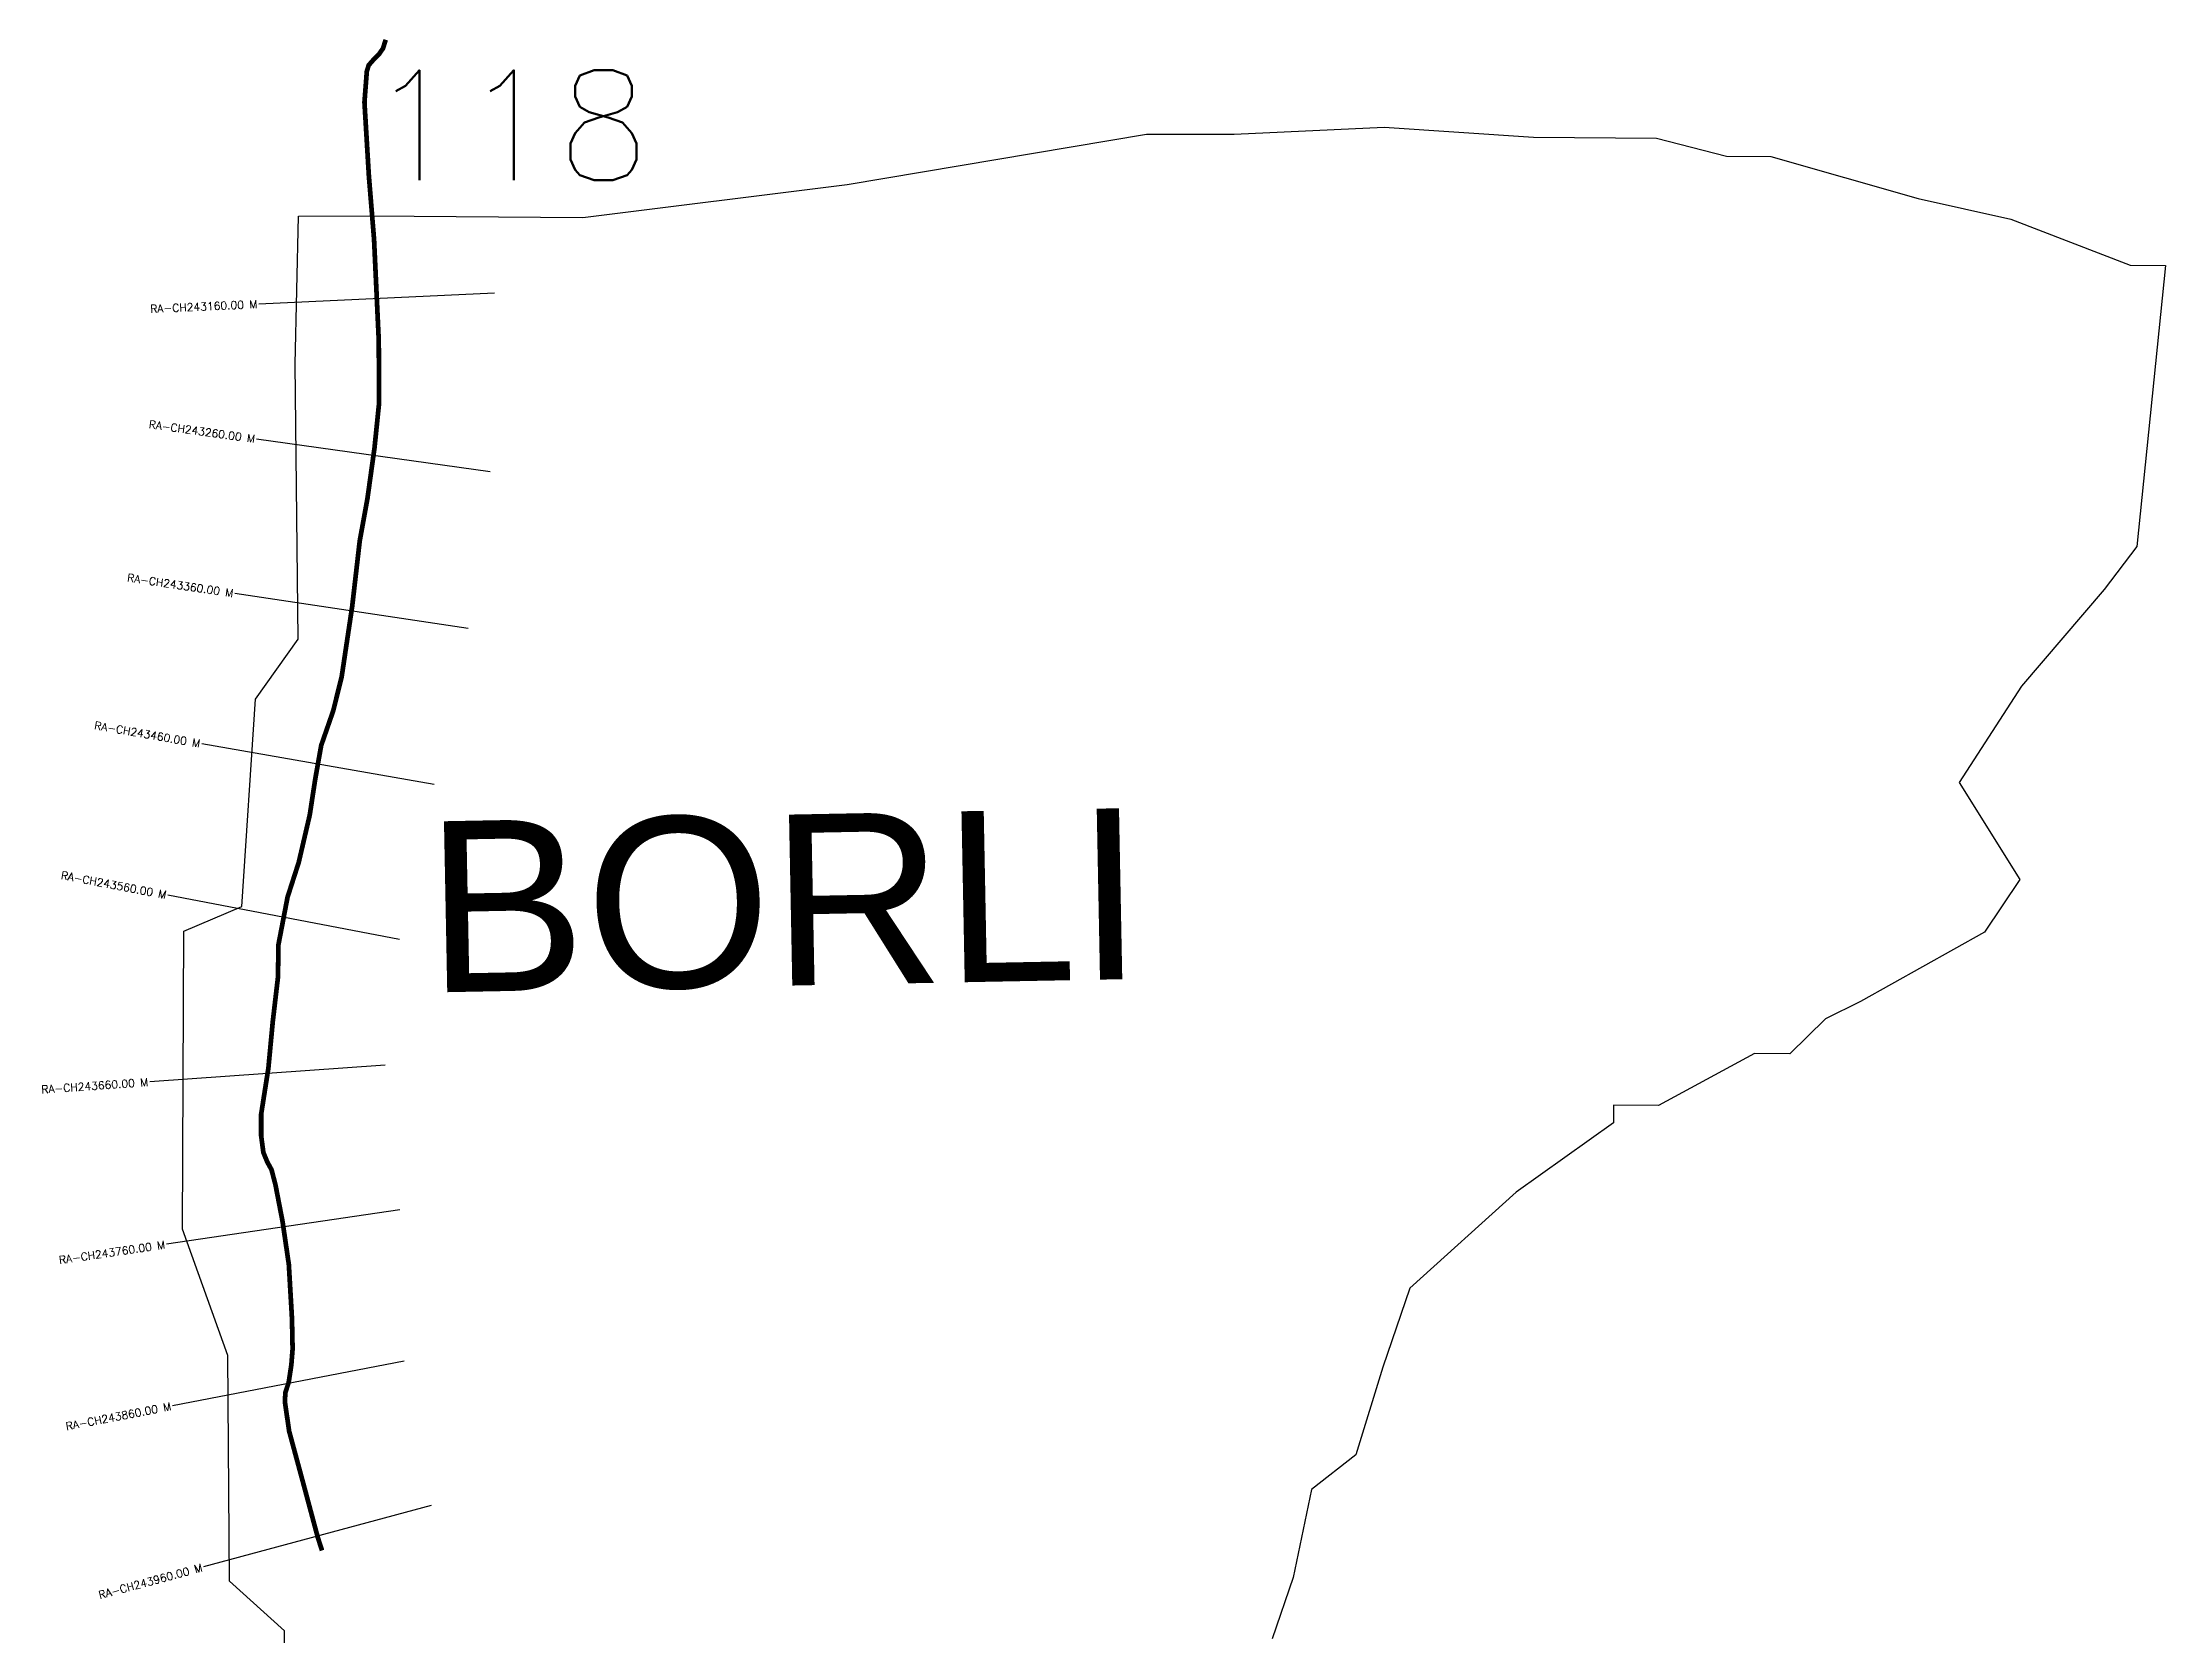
# Model space of a CAD drawing. Header units: metres. Extents: x 278711 to 280661, y 2046217 to 2049674.
# Drawn here: x 279310 to 280661, y 2047908 to 2048921 of the extents above; entities that cross this region are included whole.
import ezdxf
from ezdxf.enums import TextEntityAlignment as Align

# ---------------------------------------------------------------- set-up
doc = ezdxf.new("R2010")
doc.units = ezdxf.units.M
for name, color, linetype in [('CS', 134, 'Continuous'), ('CSMark', 6, 'Continuous'), ('NATURALLY PROTECTED', 3, 'Continuous'), ('VILLAGE NAME', 250, 'Continuous')]:
    doc.layers.add(name, color=color, linetype=linetype)
doc.styles.get("Standard").update_dxf_attribs({"font": 'simplex.shx'})

msp = doc.modelspace()

# ---------------------------------------------------------------- linework, layer by layer
at = {"color": 6, "flags": 128}
for points in [[(279473.1, 2048810.4), (279519.8, 2048810.7), (279654, 2048809.6), (279822, 2048830.6), (280012.4, 2048862.7), (280068.3, 2048862.7), (280163.5, 2048867.1), (280258.5, 2048860.7), (280336.8, 2048860.1), (280381.4, 2048848.6), (280409.4, 2048848.4), (280503.1, 2048821.7), (280562.2, 2048808.6), (280638.1, 2048779.4), (280660.5, 2048779.2), (280642.3, 2048600.4), (280621.4, 2048573), (280568.9, 2048511.5), (280529.3, 2048450.3), (280567.9, 2048388.5), (280545.3, 2048355.1), (280466.6, 2048311), (280444.2, 2048300), (280421.6, 2048277.8), (280399.2, 2048278), (280338.1, 2048244.9), (280309.5, 2048245.1), (280309.4, 2048233.9), (280247.5, 2048189.7), (280179.9, 2048128.7), (280162.8, 2048078.5), (280145.5, 2048022.7), (280117.4, 2048000.6), (280105.8, 2047944.7), (280092.4, 2047905.7)], [(279465.1, 2047737.5), (279464.3, 2047910.7), (279429.3, 2047942.2), (279428.2, 2048085.9), (279399.4, 2048166.2), (279400.2, 2048355.7), (279437.1, 2048371.5), (279445.7, 2048503.2), (279473, 2048541.4), (279471, 2048716.4), (279473.1, 2048810.4)]]:
    msp.add_lwpolyline(points, dxfattribs=at)
at = {"layer": 'CS'}
for p, q in [((279597.9, 2048761.6), (279448, 2048754.6)), ((279595.1, 2048647.9), (279446.5, 2048668.7)), ((279581, 2048548.2), (279432.7, 2048570.5)), ((279559.4, 2048449), (279411.6, 2048474.8)), ((279537.4, 2048350.4), (279390, 2048378.6)), ((279528.2, 2048270.5), (279378.6, 2048259.9)), ((279537.7, 2048178.5), (279389.3, 2048156.6)), ((279540.4, 2048082.3), (279393.1, 2048053.8)), ((279557.6, 2047990.5), (279412.8, 2047951.4))]:
    msp.add_line(p, q, dxfattribs=at)
at = {"layer": 'NATURALLY PROTECTED', "const_width": 3, "flags": 128}
msp.add_lwpolyline([(279528.6, 2048922.7), (279526.9, 2048917.2), (279524.4, 2048913.6), (279521.1, 2048910.3), (279517.8, 2048906.5), (279516.6, 2048902.6), (279515.1, 2048882.9), (279517.9, 2048836.2), (279521.2, 2048795.8), (279524.2, 2048731.4), (279524.4, 2048691.6), (279521.5, 2048663.2), (279517, 2048630.9), (279512.1, 2048604), (279507.3, 2048562.3), (279500.6, 2048517.5), (279495.2, 2048495.8), (279487.6, 2048473.9), (279483.8, 2048452.5), (279480.3, 2048429.6), (279473.3, 2048399.5), (279466.2, 2048377.4), (279460.4, 2048347.2), (279460.1, 2048326.5), (279456.8, 2048298.3), (279454, 2048268.6), (279449.4, 2048239.3), (279449.4, 2048225.6), (279450.8, 2048215), (279453.3, 2048208.9), (279456, 2048204), (279458.5, 2048194.4), (279463, 2048171.1), (279467, 2048143.8), (279469, 2048109.4), (279469.4, 2048090), (279468.6, 2048079.8), (279466.9, 2048068.7), (279464.8, 2048062.3), (279464.5, 2048056.4), (279467.2, 2048037.7), (279476.7, 2048002.6), (279485.4, 2047970.2), (279488.1, 2047961.8)], dxfattribs=at)

# ---------------------------------------------------------------- texts
at = {"insert": (279517.1, 2048903.3), "char_height": 70, "attachment_point": 1}
msp.add_mtext_dynamic_manual_height_columns('118', width=95.172, gutter_width=1, heights=[0], dxfattribs=at)
at = {"layer": 'CSMark'}
for s, rotation, p in [('RA-CH243160.00 M', 2.6442, (279447, 2048754.6)), ('RA-CH243260.00 M', 352.0568, (279445.5, 2048668.8)), ('RA-CH243360.00 M', 351.4597, (279431.7, 2048570.6)), ('RA-CH243460.00 M', 350.0758, (279410.6, 2048475)), ('RA-CH243560.00 M', 349.1862, (279389.1, 2048378.7)), ('RA-CH243660.00 M', 4.0625, (279377.6, 2048259.8)), ('RA-CH243760.00 M', 8.4054, (279388.3, 2048156.4)), ('RA-CH243860.00 M', 10.9442, (279392.1, 2048053.6)), ('RA-CH243960.00 M', 15.1275, (279411.9, 2047951.1))]:
    msp.add_text(s, height=5, rotation=rotation, dxfattribs=at).set_placement(p, align=Align.MIDDLE_RIGHT)
at = {"layer": 'VILLAGE NAME', "insert": (279553.2, 2048425.4), "char_height": 108.748, "attachment_point": 1, "rotation": 1.1028}
msp.add_mtext_dynamic_manual_height_columns('{\\fArial|b0|i0|c0|p34;BORLI}', width=726.929, gutter_width=543.7, heights=[0], dxfattribs=at)

doc.saveas('drawing.dxf')
